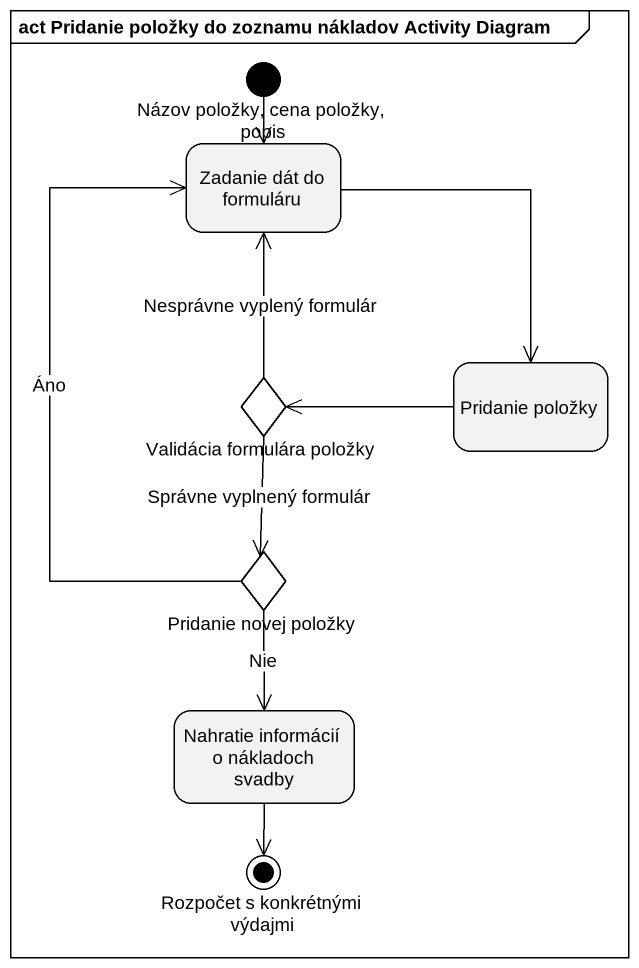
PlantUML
@startuml
mainframe act Pridanie položky do zoznamu nákladov Activity Diagram
hide empty description
state "Názov položky, cena položky, popis" as Názov_položky_cena_položky <<start>>
state "Zadanie dát do formuláru" as Zadanie_dát_do_formuláru
state "Validácia formulára položky" as Validácia_formulára_položky <<choice>>
state "Pridanie položky" as Pridanie_položky
state "Pridanie novej položky" as Pridanie_novej_položky <<choice>>
state "Nahratie informácií o nákladoch svadby" as Nahratie_informácií_o
state "Rozpočet s konkrétnými výdajmi" as Rozpočet_s_konkrétnými <<end>>
Názov_položky_cena_položky --> Zadanie_dát_do_formuláru
Zadanie_dát_do_formuláru --> Pridanie_položky
Validácia_formulára_položky -up-> Zadanie_dát_do_formuláru : Nesprávne vyplený formulár
Validácia_formulára_položky --> Pridanie_novej_položky : Správne vyplnený formulár
Pridanie_položky -left-> Validácia_formulára_položky
Pridanie_novej_položky -up-> Zadanie_dát_do_formuláru : Áno
Pridanie_novej_položky --> Nahratie_informácií_o : Nie
Nahratie_informácií_o --> Rozpočet_s_konkrétnými
@enduml
